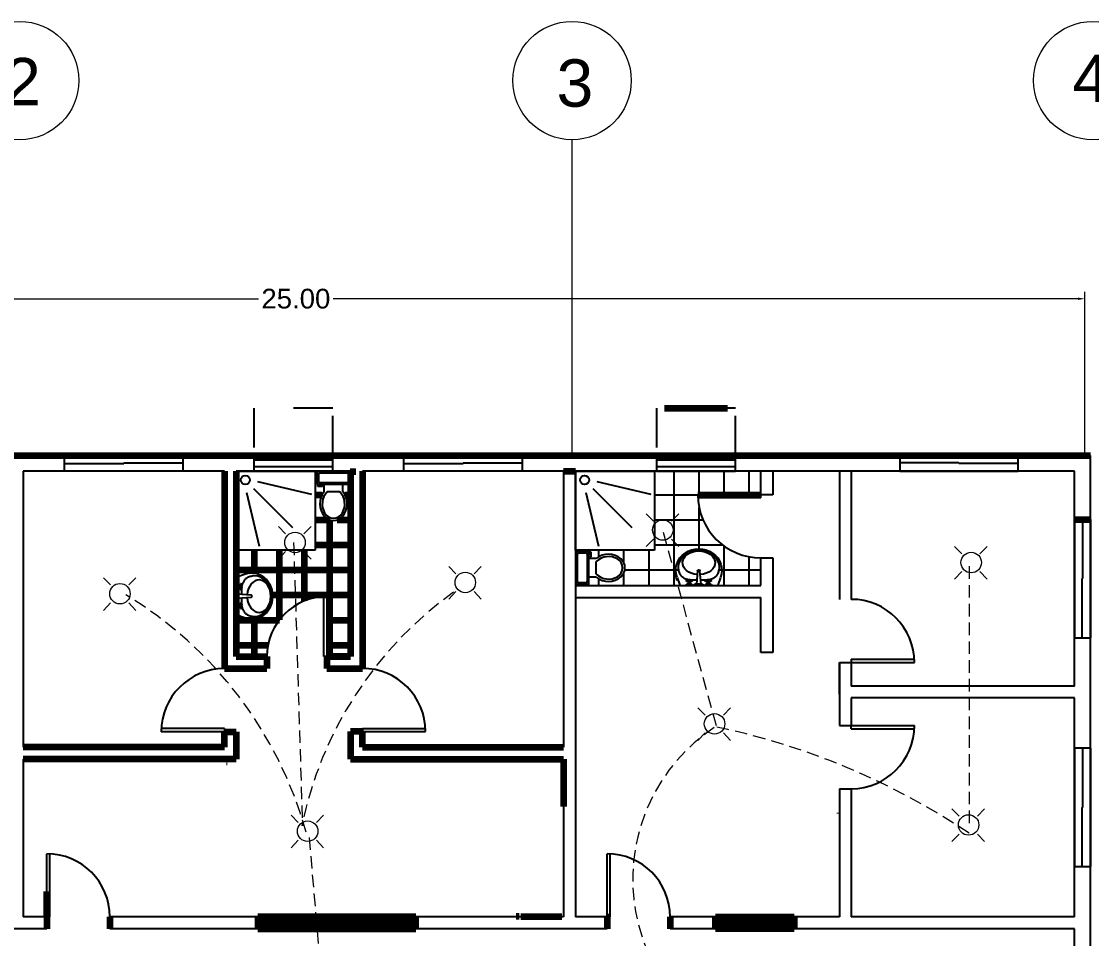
# Model space of a CAD drawing. Header units: millimetres. Extents: x 2391 to 3323, y 1596 to 2537.
# Drawn here: x 2956.98 to 2984.11, y 2374.95 to 2398.2 of the extents above; entities that cross this region are included whole.
import ezdxf

# ---------------------------------------------------------------- set-up
doc = ezdxf.new("R2010")
doc.units = ezdxf.units.MM
doc.linetypes.add('DASHED2', pattern=[9.525, 6.35, -3.175])
doc.linetypes.add('JIS_02_1.0', pattern=[2, 1, -1])
doc.layers.get('Defpoints').update_dxf_attribs({"color": 115})
for name, color, linetype in [('BATH', 171, 'Continuous'), ('dimensions', 203, 'Continuous'), ('doors', 31, 'Continuous'), ('doors and windows schedule', 11, 'Continuous'), ('Electrical symbols', 81, 'Continuous'), ('exterior wall', 140, 'Continuous'), ('furnitures', 40, 'Continuous'), ('interior wall', 191, 'Continuous'), ('Lightning text', 211, 'Continuous'), ('stairs', 123, 'Continuous'), ('windows', 241, 'Continuous')]:
    doc.layers.add(name, color=color, linetype=linetype)
doc.styles.get("Standard").update_dxf_attribs({"font": 'arial.ttf'})

msp = doc.modelspace()

# ---------------------------------------------------------------- linework, layer by layer
at = {"color": 0, "linetype": 'ByBlock'}
for p, q in [((2962.427, 2386.801), (2964.427, 2386.801)), ((2962.427, 2384.801), (2962.427, 2386.801)), ((2964.427, 2386.801), (2964.427, 2384.801)), ((2964.474, 2386.791), (2964.474, 2386.471)), ((2965.314, 2386.791), (2964.474, 2386.791)), ((2965.234, 2386.751), (2964.554, 2386.751)), ((2965.314, 2386.471), (2965.314, 2386.791)), ((2971.027, 2386.801), (2973.027, 2386.801)), ((2971.027, 2384.801), (2971.027, 2386.801)), ((2973.027, 2386.801), (2973.027, 2384.801)), ((2962.97, 2386.542), (2964.333, 2386.215)), ((2964.474, 2386.471), (2965.314, 2386.471)), ((2964.514, 2386.711), (2964.514, 2386.551)), ((2964.554, 2386.511), (2965.234, 2386.511)), ((2964.574, 2386.451), (2964.574, 2386.471)), ((2964.614, 2386.471), (2964.614, 2386.411)), ((2964.654, 2386.277), (2964.654, 2386.471)), ((2965.134, 2386.277), (2965.134, 2386.471)), ((2965.274, 2386.551), (2965.274, 2386.711)), ((2971.57, 2386.542), (2972.933, 2386.215)), ((2962.686, 2386.259), (2963.014, 2384.896)), ((2963.867, 2385.362), (2962.877, 2386.352)), ((2964.494, 2386.411), (2964.494, 2386.451)), ((2964.494, 2386.451), (2964.574, 2386.451)), ((2964.614, 2386.411), (2964.494, 2386.411)), ((2965.054, 2386.277), (2964.734, 2386.277)), ((2971.286, 2386.259), (2971.614, 2384.896)), ((2972.467, 2385.362), (2971.477, 2386.352)), ((2964.427, 2384.801), (2962.427, 2384.801)), ((2973.027, 2384.801), (2971.027, 2384.801)), ((2971.041, 2384.77), (2971.361, 2384.77)), ((2971.041, 2383.93), (2971.041, 2384.77)), ((2971.081, 2384.01), (2971.081, 2384.69)), ((2971.121, 2384.73), (2971.281, 2384.73)), ((2971.321, 2384.69), (2971.321, 2384.01)), ((2971.361, 2384.77), (2971.361, 2383.93)), ((2971.381, 2384.67), (2971.361, 2384.67)), ((2971.361, 2384.63), (2971.421, 2384.63)), ((2971.555, 2384.59), (2971.361, 2384.59)), ((2971.421, 2384.75), (2971.381, 2384.75)), ((2971.381, 2384.75), (2971.381, 2384.67)), ((2971.421, 2384.63), (2971.421, 2384.75)), ((2971.555, 2384.19), (2971.555, 2384.51)), ((2973.637, 2384.354), (2973.636, 2384.367)), ((2973.64, 2384.328), (2973.637, 2384.354)), ((2973.645, 2384.302), (2973.64, 2384.328)), ((2973.65, 2384.277), (2973.645, 2384.302)), ((2974.124, 2384.282), (2974.128, 2384.29)), ((2974.128, 2384.29), (2974.135, 2384.297)), ((2974.135, 2384.297), (2974.143, 2384.301)), ((2974.143, 2384.301), (2974.153, 2384.302)), ((2974.153, 2384.302), (2974.162, 2384.301)), ((2974.162, 2384.301), (2974.17, 2384.297)), ((2974.17, 2384.297), (2974.177, 2384.29)), ((2974.177, 2384.29), (2974.181, 2384.282)), ((2974.661, 2384.302), (2974.655, 2384.277)), ((2974.665, 2384.328), (2974.661, 2384.302)), ((2974.669, 2384.354), (2974.665, 2384.328)), ((2974.67, 2384.367), (2974.669, 2384.354)), ((2962.636, 2384.179), (2962.44, 2384.113)), ((2962.628, 2384.028), (2962.618, 2384.014)), ((2962.64, 2384.042), (2962.628, 2384.028)), ((2962.652, 2384.056), (2962.64, 2384.042)), ((2962.666, 2384.068), (2962.652, 2384.056)), ((2962.681, 2384.08), (2962.666, 2384.068)), ((2962.698, 2384.091), (2962.681, 2384.08)), ((2962.716, 2384.101), (2962.698, 2384.091)), ((2962.736, 2384.111), (2962.716, 2384.101)), ((2962.757, 2384.119), (2962.736, 2384.111)), ((2962.736, 2384.111), (2962.736, 2384.111)), ((2962.78, 2384.127), (2962.757, 2384.119)), ((2962.804, 2384.133), (2962.78, 2384.127)), ((2962.829, 2384.139), (2962.804, 2384.133)), ((2962.855, 2384.143), (2962.829, 2384.139)), ((2962.882, 2384.147), (2962.855, 2384.143)), ((2962.895, 2384.148), (2962.882, 2384.147)), ((2971.555, 2384.11), (2971.361, 2384.11)), ((2973.605, 2384.108), (2973.67, 2383.912)), ((2973.657, 2384.253), (2973.65, 2384.277)), ((2973.664, 2384.23), (2973.657, 2384.253)), ((2973.673, 2384.208), (2973.664, 2384.23)), ((2973.673, 2384.208), (2973.673, 2384.208)), ((2973.682, 2384.188), (2973.673, 2384.208)), ((2973.692, 2384.17), (2973.682, 2384.188)), ((2973.703, 2384.154), (2973.692, 2384.17)), ((2973.715, 2384.138), (2973.703, 2384.154)), ((2973.728, 2384.125), (2973.715, 2384.138)), ((2973.741, 2384.112), (2973.728, 2384.125)), ((2973.755, 2384.101), (2973.741, 2384.112)), ((2973.77, 2384.09), (2973.755, 2384.101)), ((2973.77, 2384.09), (2973.77, 2384.09)), ((2973.785, 2384.081), (2973.77, 2384.09)), ((2973.801, 2384.073), (2973.785, 2384.081)), ((2973.818, 2384.066), (2973.801, 2384.073)), ((2973.835, 2384.06), (2973.818, 2384.066)), ((2973.852, 2384.055), (2973.835, 2384.06)), ((2973.835, 2384.02), (2973.837, 2384.027)), ((2973.837, 2384.012), (2973.835, 2384.02)), ((2973.837, 2384.027), (2973.843, 2384.033)), ((2973.843, 2384.033), (2973.85, 2384.035)), ((2973.85, 2384.035), (2973.858, 2384.033)), ((2973.869, 2384.05), (2973.852, 2384.055)), ((2973.858, 2384.033), (2973.863, 2384.027)), ((2973.881, 2384.027), (2973.863, 2384.027)), ((2973.863, 2384.027), (2973.865, 2384.02)), ((2973.865, 2384.02), (2973.863, 2384.012)), ((2973.886, 2384.046), (2973.869, 2384.05)), ((2973.88, 2384.02), (2973.882, 2384.035)), ((2973.882, 2384.004), (2973.88, 2384.02)), ((2973.882, 2384.035), (2973.888, 2384.05)), ((2973.888, 2384.05), (2973.898, 2384.055)), ((2973.895, 2384.02), (2973.897, 2384.027)), ((2973.897, 2384.012), (2973.895, 2384.02)), ((2973.897, 2384.027), (2973.903, 2384.033)), ((2973.898, 2384.055), (2973.91, 2384.057)), ((2973.903, 2384.033), (2973.91, 2384.035)), ((2973.91, 2384.057), (2973.922, 2384.055)), ((2973.91, 2384.035), (2973.918, 2384.033)), ((2973.918, 2384.033), (2973.923, 2384.027)), ((2973.922, 2384.055), (2973.933, 2384.05)), ((2973.923, 2384.027), (2973.925, 2384.02)), ((2973.925, 2384.02), (2973.923, 2384.012)), ((2973.933, 2384.05), (2973.938, 2384.035)), ((2973.939, 2384.039), (2973.937, 2384.04)), ((2973.938, 2384.035), (2973.94, 2384.02)), ((2973.94, 2384.02), (2973.938, 2384.004)), ((2973.956, 2384.038), (2973.939, 2384.039)), ((2973.957, 2384.027), (2973.94, 2384.027)), ((2973.955, 2384.02), (2973.957, 2384.027)), ((2973.957, 2384.012), (2973.955, 2384.02)), ((2973.973, 2384.037), (2973.956, 2384.038)), ((2973.957, 2384.027), (2973.963, 2384.033)), ((2973.963, 2384.033), (2973.97, 2384.035)), ((2973.97, 2384.035), (2973.978, 2384.033)), ((2973.99, 2384.037), (2973.973, 2384.037)), ((2973.978, 2384.033), (2973.983, 2384.027)), ((2973.983, 2384.027), (2973.985, 2384.02)), ((2973.985, 2384.02), (2973.983, 2384.012)), ((2974.006, 2384.037), (2973.99, 2384.037)), ((2974.022, 2384.037), (2974.006, 2384.037)), ((2974.038, 2384.037), (2974.022, 2384.037)), ((2974.038, 2384.037), (2974.038, 2384.037)), ((2974.053, 2384.037), (2974.038, 2384.037)), ((2974.068, 2384.036), (2974.053, 2384.037)), ((2974.083, 2384.036), (2974.068, 2384.036)), ((2974.102, 2384.036), (2974.083, 2384.036)), ((2974.123, 2384.272), (2974.093, 2383.935)), ((2974.123, 2384.272), (2974.124, 2384.282)), ((2974.181, 2384.282), (2974.183, 2384.272)), ((2974.213, 2383.935), (2974.183, 2384.272)), ((2974.221, 2384.037), (2974.204, 2384.037)), ((2974.237, 2384.037), (2974.221, 2384.037)), ((2974.253, 2384.037), (2974.237, 2384.037)), ((2974.269, 2384.037), (2974.253, 2384.037)), ((2974.285, 2384.037), (2974.269, 2384.037)), ((2974.285, 2384.037), (2974.285, 2384.037)), ((2974.3, 2384.037), (2974.285, 2384.037)), ((2974.315, 2384.037), (2974.3, 2384.037)), ((2974.33, 2384.037), (2974.315, 2384.037)), ((2974.315, 2384.02), (2974.317, 2384.027)), ((2974.317, 2384.012), (2974.315, 2384.02)), ((2974.317, 2384.027), (2974.323, 2384.033)), ((2974.323, 2384.033), (2974.33, 2384.035)), ((2974.345, 2384.038), (2974.33, 2384.037)), ((2974.33, 2384.035), (2974.338, 2384.033)), ((2974.338, 2384.033), (2974.343, 2384.027)), ((2974.343, 2384.027), (2974.345, 2384.02)), ((2974.361, 2384.027), (2974.343, 2384.027)), ((2974.345, 2384.02), (2974.343, 2384.012)), ((2974.363, 2384.039), (2974.345, 2384.038)), ((2974.36, 2384.02), (2974.362, 2384.035)), ((2974.362, 2384.004), (2974.36, 2384.02)), ((2974.362, 2384.035), (2974.368, 2384.05)), ((2974.368, 2384.05), (2974.378, 2384.055)), ((2974.375, 2384.02), (2974.377, 2384.027)), ((2974.377, 2384.012), (2974.375, 2384.02)), ((2974.377, 2384.027), (2974.383, 2384.033)), ((2974.378, 2384.055), (2974.39, 2384.057)), ((2974.383, 2384.033), (2974.39, 2384.035)), ((2974.39, 2384.057), (2974.402, 2384.055)), ((2974.39, 2384.035), (2974.398, 2384.033)), ((2974.398, 2384.033), (2974.403, 2384.027)), ((2974.402, 2384.055), (2974.413, 2384.05)), ((2974.403, 2384.027), (2974.405, 2384.02)), ((2974.405, 2384.02), (2974.403, 2384.012)), ((2974.413, 2384.05), (2974.418, 2384.035)), ((2974.422, 2384.046), (2974.415, 2384.045)), ((2974.418, 2384.035), (2974.42, 2384.02)), ((2974.42, 2384.02), (2974.418, 2384.004)), ((2974.437, 2384.027), (2974.42, 2384.027)), ((2974.438, 2384.05), (2974.422, 2384.046)), ((2974.435, 2384.02), (2974.437, 2384.027)), ((2974.437, 2384.012), (2974.435, 2384.02)), ((2974.437, 2384.027), (2974.443, 2384.033)), ((2974.455, 2384.055), (2974.438, 2384.05)), ((2974.443, 2384.033), (2974.45, 2384.035)), ((2974.45, 2384.035), (2974.458, 2384.033)), ((2974.471, 2384.06), (2974.455, 2384.055)), ((2974.458, 2384.033), (2974.463, 2384.027)), ((2974.463, 2384.027), (2974.465, 2384.02)), ((2974.465, 2384.02), (2974.463, 2384.012)), ((2974.488, 2384.066), (2974.471, 2384.06)), ((2974.504, 2384.073), (2974.488, 2384.066)), ((2974.52, 2384.081), (2974.504, 2384.073)), ((2974.536, 2384.09), (2974.52, 2384.081)), ((2974.55, 2384.101), (2974.536, 2384.09)), ((2974.536, 2384.09), (2974.536, 2384.09)), ((2974.564, 2384.112), (2974.55, 2384.101)), ((2974.578, 2384.125), (2974.564, 2384.112)), ((2974.59, 2384.138), (2974.578, 2384.125)), ((2974.602, 2384.154), (2974.59, 2384.138)), ((2974.613, 2384.17), (2974.602, 2384.154)), ((2974.623, 2384.188), (2974.613, 2384.17)), ((2974.633, 2384.208), (2974.623, 2384.188)), ((2974.641, 2384.23), (2974.633, 2384.208)), ((2974.633, 2384.208), (2974.633, 2384.208)), ((2974.701, 2384.108), (2974.635, 2383.912)), ((2974.649, 2384.253), (2974.641, 2384.23)), ((2974.655, 2384.277), (2974.649, 2384.253)), ((2962.451, 2383.95), (2962.44, 2383.961)), ((2962.44, 2383.775), (2962.452, 2383.793)), ((2962.456, 2383.94), (2962.451, 2383.95)), ((2962.452, 2383.793), (2962.458, 2383.808)), ((2962.458, 2383.928), (2962.456, 2383.94)), ((2962.458, 2383.936), (2962.46, 2383.923)), ((2962.458, 2383.808), (2962.458, 2383.928)), ((2962.463, 2383.821), (2962.458, 2383.808)), ((2962.46, 2383.923), (2962.466, 2383.912)), ((2962.472, 2383.832), (2962.463, 2383.821)), ((2962.466, 2383.912), (2962.474, 2383.903)), ((2962.483, 2383.84), (2962.472, 2383.832)), ((2962.474, 2383.903), (2962.485, 2383.896)), ((2962.48, 2383.898), (2962.48, 2383.838)), ((2962.496, 2383.845), (2962.483, 2383.84)), ((2962.485, 2383.896), (2962.497, 2383.892)), ((2962.51, 2383.846), (2962.496, 2383.845)), ((2962.497, 2383.892), (2962.51, 2383.891)), ((2962.51, 2383.891), (2962.51, 2383.846)), ((2962.518, 2383.891), (2962.51, 2383.891)), ((2962.51, 2383.846), (2962.518, 2383.846)), ((2962.532, 2383.897), (2962.518, 2383.891)), ((2962.518, 2383.846), (2962.518, 2383.891)), ((2962.518, 2383.846), (2962.532, 2383.84)), ((2962.548, 2383.898), (2962.532, 2383.897)), ((2962.532, 2383.84), (2962.548, 2383.838)), ((2962.535, 2383.936), (2962.533, 2383.928)), ((2962.533, 2383.928), (2962.535, 2383.921)), ((2962.535, 2383.876), (2962.533, 2383.868)), ((2962.533, 2383.868), (2962.535, 2383.861)), ((2962.535, 2383.816), (2962.533, 2383.808)), ((2962.533, 2383.808), (2962.535, 2383.801)), ((2962.54, 2383.941), (2962.535, 2383.936)), ((2962.535, 2383.921), (2962.54, 2383.915)), ((2962.54, 2383.881), (2962.535, 2383.876)), ((2962.535, 2383.861), (2962.54, 2383.855)), ((2962.54, 2383.821), (2962.535, 2383.816)), ((2962.535, 2383.801), (2962.54, 2383.795)), ((2962.548, 2383.943), (2962.54, 2383.941)), ((2962.54, 2383.898), (2962.54, 2383.915)), ((2962.54, 2383.915), (2962.548, 2383.913)), ((2962.548, 2383.883), (2962.54, 2383.881)), ((2962.54, 2383.855), (2962.548, 2383.853)), ((2962.54, 2383.839), (2962.54, 2383.821)), ((2962.548, 2383.823), (2962.54, 2383.821)), ((2962.54, 2383.795), (2962.548, 2383.793)), ((2962.555, 2383.941), (2962.548, 2383.943)), ((2962.548, 2383.913), (2962.555, 2383.915)), ((2962.563, 2383.897), (2962.548, 2383.898)), ((2962.555, 2383.881), (2962.548, 2383.883)), ((2962.548, 2383.853), (2962.555, 2383.855)), ((2962.548, 2383.838), (2962.563, 2383.84)), ((2962.555, 2383.821), (2962.548, 2383.823)), ((2962.548, 2383.793), (2962.555, 2383.795)), ((2962.561, 2383.936), (2962.555, 2383.941)), ((2962.555, 2383.915), (2962.561, 2383.921)), ((2962.555, 2383.915), (2962.555, 2383.898)), ((2962.561, 2383.876), (2962.555, 2383.881)), ((2962.555, 2383.855), (2962.561, 2383.861)), ((2962.555, 2383.839), (2962.555, 2383.821)), ((2962.561, 2383.816), (2962.555, 2383.821)), ((2962.555, 2383.795), (2962.561, 2383.801)), ((2962.563, 2383.928), (2962.561, 2383.936)), ((2962.561, 2383.921), (2962.563, 2383.928)), ((2962.563, 2383.868), (2962.561, 2383.876)), ((2962.561, 2383.861), (2962.563, 2383.868)), ((2962.563, 2383.808), (2962.561, 2383.816)), ((2962.561, 2383.801), (2962.563, 2383.808)), ((2962.578, 2383.891), (2962.563, 2383.897)), ((2962.563, 2383.84), (2962.578, 2383.846)), ((2962.566, 2383.842), (2962.565, 2383.823)), ((2962.565, 2383.823), (2962.565, 2383.808)), ((2962.565, 2383.808), (2962.565, 2383.793)), ((2962.565, 2383.793), (2962.565, 2383.778)), ((2962.565, 2383.778), (2962.565, 2383.763)), ((2962.565, 2383.763), (2962.565, 2383.747)), ((2962.565, 2383.763), (2962.565, 2383.763)), ((2962.565, 2383.747), (2962.565, 2383.731)), ((2962.574, 2383.9), (2962.573, 2383.893)), ((2962.578, 2383.916), (2962.574, 2383.9)), ((2962.582, 2383.933), (2962.578, 2383.916)), ((2962.583, 2383.88), (2962.578, 2383.891)), ((2962.578, 2383.846), (2962.583, 2383.857)), ((2962.588, 2383.949), (2962.582, 2383.933)), ((2962.585, 2383.868), (2962.583, 2383.88)), ((2962.583, 2383.857), (2962.585, 2383.868)), ((2962.594, 2383.966), (2962.588, 2383.949)), ((2962.601, 2383.982), (2962.594, 2383.966)), ((2962.609, 2383.998), (2962.601, 2383.982)), ((2962.618, 2384.014), (2962.609, 2383.998)), ((2962.618, 2384.014), (2962.618, 2384.014)), ((2971.361, 2383.93), (2971.041, 2383.93)), ((2971.281, 2383.97), (2971.121, 2383.97)), ((2973.816, 2383.912), (2973.834, 2383.924)), ((2973.834, 2383.924), (2973.85, 2383.93)), ((2973.843, 2384.007), (2973.837, 2384.012)), ((2973.85, 2384.005), (2973.843, 2384.007)), ((2973.858, 2384.007), (2973.85, 2384.005)), ((2973.863, 2383.935), (2973.85, 2383.93)), ((2973.85, 2383.93), (2973.97, 2383.93)), ((2973.863, 2384.012), (2973.858, 2384.007)), ((2973.881, 2384.012), (2973.863, 2384.012)), ((2973.874, 2383.944), (2973.863, 2383.935)), ((2973.882, 2383.955), (2973.874, 2383.944)), ((2973.94, 2383.952), (2973.88, 2383.952)), ((2973.888, 2383.99), (2973.882, 2384.004)), ((2973.887, 2383.968), (2973.882, 2383.955)), ((2973.888, 2383.982), (2973.887, 2383.968)), ((2973.888, 2383.99), (2973.933, 2383.99)), ((2973.888, 2383.982), (2973.888, 2383.99)), ((2973.933, 2383.982), (2973.888, 2383.982)), ((2973.903, 2384.007), (2973.897, 2384.012)), ((2973.91, 2384.005), (2973.903, 2384.007)), ((2973.918, 2384.007), (2973.91, 2384.005)), ((2973.923, 2384.012), (2973.918, 2384.007)), ((2973.938, 2384.004), (2973.933, 2383.99)), ((2973.933, 2383.99), (2973.933, 2383.982)), ((2973.933, 2383.97), (2973.933, 2383.982)), ((2973.937, 2383.957), (2973.933, 2383.97)), ((2973.944, 2383.947), (2973.937, 2383.957)), ((2973.94, 2384.012), (2973.957, 2384.012)), ((2973.954, 2383.938), (2973.944, 2383.947)), ((2973.965, 2383.932), (2973.954, 2383.938)), ((2973.963, 2384.007), (2973.957, 2384.012)), ((2973.97, 2384.005), (2973.963, 2384.007)), ((2973.978, 2383.93), (2973.965, 2383.932)), ((2973.978, 2384.007), (2973.97, 2384.005)), ((2973.97, 2383.93), (2973.982, 2383.929)), ((2973.983, 2384.012), (2973.978, 2384.007)), ((2973.982, 2383.929), (2973.992, 2383.923)), ((2973.992, 2383.923), (2974.002, 2383.912)), ((2974.033, 2383.92), (2974.036, 2383.926)), ((2974.033, 2383.912), (2974.033, 2383.92)), ((2974.036, 2383.926), (2974.041, 2383.932)), ((2974.041, 2383.932), (2974.048, 2383.935)), ((2974.048, 2383.935), (2974.055, 2383.935)), ((2974.093, 2383.935), (2974.055, 2383.935)), ((2974.213, 2383.935), (2974.093, 2383.935)), ((2974.213, 2383.935), (2974.243, 2383.935)), ((2974.243, 2383.935), (2974.25, 2383.935)), ((2974.25, 2383.935), (2974.257, 2383.932)), ((2974.257, 2383.932), (2974.263, 2383.927)), ((2974.263, 2383.927), (2974.265, 2383.92)), ((2974.265, 2383.92), (2974.265, 2383.912)), ((2974.297, 2383.912), (2974.314, 2383.924)), ((2974.314, 2383.924), (2974.33, 2383.93)), ((2974.323, 2384.007), (2974.317, 2384.012)), ((2974.33, 2384.005), (2974.323, 2384.007)), ((2974.338, 2384.007), (2974.33, 2384.005)), ((2974.343, 2383.935), (2974.33, 2383.93)), ((2974.33, 2383.93), (2974.45, 2383.93)), ((2974.343, 2384.012), (2974.338, 2384.007)), ((2974.361, 2384.012), (2974.343, 2384.012)), ((2974.354, 2383.944), (2974.343, 2383.935)), ((2974.362, 2383.955), (2974.354, 2383.944)), ((2974.42, 2383.952), (2974.36, 2383.952)), ((2974.368, 2383.99), (2974.362, 2384.004)), ((2974.367, 2383.968), (2974.362, 2383.955)), ((2974.368, 2383.982), (2974.367, 2383.968)), ((2974.368, 2383.99), (2974.413, 2383.99)), ((2974.368, 2383.982), (2974.368, 2383.99)), ((2974.413, 2383.982), (2974.368, 2383.982)), ((2974.383, 2384.007), (2974.377, 2384.012)), ((2974.39, 2384.005), (2974.383, 2384.007)), ((2974.398, 2384.007), (2974.39, 2384.005)), ((2974.403, 2384.012), (2974.398, 2384.007)), ((2974.418, 2384.004), (2974.413, 2383.99)), ((2974.413, 2383.99), (2974.413, 2383.982)), ((2974.413, 2383.97), (2974.413, 2383.982)), ((2974.417, 2383.957), (2974.413, 2383.97)), ((2974.424, 2383.947), (2974.417, 2383.957)), ((2974.42, 2384.012), (2974.437, 2384.012)), ((2974.434, 2383.938), (2974.424, 2383.947)), ((2974.445, 2383.932), (2974.434, 2383.938)), ((2974.443, 2384.007), (2974.437, 2384.012)), ((2974.45, 2384.005), (2974.443, 2384.007)), ((2974.458, 2383.93), (2974.445, 2383.932)), ((2974.458, 2384.007), (2974.45, 2384.005)), ((2974.45, 2383.93), (2974.462, 2383.929)), ((2974.463, 2384.012), (2974.458, 2384.007)), ((2974.462, 2383.929), (2974.472, 2383.923)), ((2974.472, 2383.923), (2974.483, 2383.912)), ((2962.448, 2383.744), (2962.44, 2383.743)), ((2962.44, 2383.511), (2962.447, 2383.511)), ((2962.451, 2383.47), (2962.44, 2383.481)), ((2962.447, 2383.511), (2962.454, 2383.514)), ((2962.455, 2383.741), (2962.448, 2383.744)), ((2962.454, 2383.514), (2962.459, 2383.519)), ((2962.46, 2383.735), (2962.455, 2383.741)), ((2962.459, 2383.519), (2962.462, 2383.526)), ((2962.463, 2383.728), (2962.46, 2383.735)), ((2962.462, 2383.526), (2962.463, 2383.533)), ((2962.463, 2383.721), (2962.463, 2383.728)), ((2962.463, 2383.691), (2962.463, 2383.721)), ((2962.463, 2383.691), (2962.463, 2383.571)), ((2962.463, 2383.691), (2962.8, 2383.661)), ((2962.8, 2383.601), (2962.463, 2383.571)), ((2962.463, 2383.571), (2962.463, 2383.533)), ((2962.565, 2383.731), (2962.564, 2383.715)), ((2962.564, 2383.715), (2962.564, 2383.699)), ((2962.564, 2383.699), (2962.564, 2383.682)), ((2962.564, 2383.58), (2962.564, 2383.561)), ((2962.564, 2383.561), (2962.564, 2383.546)), ((2962.564, 2383.546), (2962.564, 2383.531)), ((2962.564, 2383.531), (2962.564, 2383.516)), ((2962.564, 2383.516), (2962.564, 2383.5)), ((2962.564, 2383.516), (2962.564, 2383.516)), ((2962.564, 2383.5), (2962.564, 2383.484)), ((2962.564, 2383.484), (2962.565, 2383.468)), ((2962.809, 2383.659), (2962.8, 2383.661)), ((2962.8, 2383.601), (2962.809, 2383.602)), ((2962.818, 2383.655), (2962.809, 2383.659)), ((2962.809, 2383.602), (2962.818, 2383.607)), ((2962.824, 2383.648), (2962.818, 2383.655)), ((2962.818, 2383.607), (2962.824, 2383.613)), ((2962.829, 2383.64), (2962.824, 2383.648)), ((2962.824, 2383.613), (2962.829, 2383.622)), ((2962.83, 2383.631), (2962.829, 2383.64)), ((2962.829, 2383.622), (2962.83, 2383.631)), ((2962.44, 2383.294), (2962.452, 2383.312)), ((2962.456, 2383.46), (2962.451, 2383.47)), ((2962.452, 2383.312), (2962.458, 2383.328)), ((2962.458, 2383.448), (2962.456, 2383.46)), ((2962.458, 2383.456), (2962.46, 2383.443)), ((2962.458, 2383.328), (2962.458, 2383.448)), ((2962.463, 2383.341), (2962.458, 2383.328)), ((2962.46, 2383.443), (2962.466, 2383.432)), ((2962.472, 2383.352), (2962.463, 2383.341)), ((2962.466, 2383.432), (2962.474, 2383.422)), ((2962.483, 2383.36), (2962.472, 2383.352)), ((2962.474, 2383.422), (2962.485, 2383.415)), ((2962.48, 2383.418), (2962.48, 2383.358)), ((2962.496, 2383.365), (2962.483, 2383.36)), ((2962.485, 2383.415), (2962.497, 2383.411)), ((2962.51, 2383.366), (2962.496, 2383.365)), ((2962.497, 2383.411), (2962.51, 2383.411)), ((2962.51, 2383.411), (2962.51, 2383.366)), ((2962.518, 2383.411), (2962.51, 2383.411)), ((2962.51, 2383.366), (2962.518, 2383.366)), ((2962.532, 2383.416), (2962.518, 2383.411)), ((2962.518, 2383.366), (2962.518, 2383.411)), ((2962.518, 2383.366), (2962.532, 2383.36)), ((2962.548, 2383.418), (2962.532, 2383.416)), ((2962.532, 2383.36), (2962.548, 2383.358)), ((2962.535, 2383.456), (2962.533, 2383.448)), ((2962.533, 2383.448), (2962.535, 2383.441)), ((2962.535, 2383.396), (2962.533, 2383.388)), ((2962.533, 2383.388), (2962.535, 2383.381)), ((2962.535, 2383.336), (2962.533, 2383.328)), ((2962.533, 2383.328), (2962.535, 2383.321)), ((2962.54, 2383.461), (2962.535, 2383.456)), ((2962.535, 2383.441), (2962.54, 2383.435)), ((2962.54, 2383.401), (2962.535, 2383.396)), ((2962.535, 2383.381), (2962.54, 2383.375)), ((2962.54, 2383.341), (2962.535, 2383.336)), ((2962.535, 2383.321), (2962.54, 2383.315)), ((2962.548, 2383.463), (2962.54, 2383.461)), ((2962.54, 2383.435), (2962.548, 2383.433)), ((2962.54, 2383.418), (2962.54, 2383.435)), ((2962.548, 2383.403), (2962.54, 2383.401)), ((2962.54, 2383.375), (2962.548, 2383.373)), ((2962.54, 2383.359), (2962.54, 2383.341)), ((2962.548, 2383.343), (2962.54, 2383.341)), ((2962.54, 2383.315), (2962.548, 2383.313)), ((2962.555, 2383.461), (2962.548, 2383.463)), ((2962.548, 2383.433), (2962.555, 2383.435)), ((2962.563, 2383.416), (2962.548, 2383.418)), ((2962.555, 2383.401), (2962.548, 2383.403)), ((2962.548, 2383.373), (2962.555, 2383.375)), ((2962.548, 2383.358), (2962.563, 2383.36)), ((2962.555, 2383.341), (2962.548, 2383.343)), ((2962.548, 2383.313), (2962.555, 2383.315)), ((2962.561, 2383.456), (2962.555, 2383.461)), ((2962.555, 2383.435), (2962.561, 2383.441)), ((2962.555, 2383.435), (2962.555, 2383.418)), ((2962.561, 2383.396), (2962.555, 2383.401)), ((2962.555, 2383.375), (2962.561, 2383.381)), ((2962.555, 2383.359), (2962.555, 2383.341)), ((2962.561, 2383.336), (2962.555, 2383.341)), ((2962.555, 2383.315), (2962.561, 2383.321)), ((2962.563, 2383.448), (2962.561, 2383.456)), ((2962.561, 2383.441), (2962.563, 2383.448)), ((2962.563, 2383.388), (2962.561, 2383.396)), ((2962.561, 2383.381), (2962.563, 2383.388)), ((2962.563, 2383.328), (2962.561, 2383.336)), ((2962.561, 2383.321), (2962.563, 2383.328)), ((2962.578, 2383.411), (2962.563, 2383.416)), ((2962.563, 2383.36), (2962.578, 2383.366)), ((2962.565, 2383.468), (2962.565, 2383.451)), ((2962.565, 2383.451), (2962.566, 2383.434)), ((2962.566, 2383.434), (2962.567, 2383.417)), ((2962.567, 2383.417), (2962.567, 2383.415)), ((2962.574, 2383.364), (2962.578, 2383.347)), ((2962.583, 2383.4), (2962.578, 2383.411)), ((2962.578, 2383.366), (2962.583, 2383.376)), ((2962.578, 2383.347), (2962.582, 2383.33)), ((2962.582, 2383.33), (2962.588, 2383.313)), ((2962.585, 2383.388), (2962.583, 2383.4)), ((2962.583, 2383.376), (2962.585, 2383.388)), ((2962.588, 2383.313), (2962.594, 2383.296)), ((2962.594, 2383.296), (2962.601, 2383.279)), ((2962.601, 2383.279), (2962.609, 2383.263)), ((2962.609, 2383.263), (2962.618, 2383.248)), ((2962.618, 2383.248), (2962.628, 2383.233)), ((2962.618, 2383.248), (2962.618, 2383.248)), ((2962.628, 2383.233), (2962.64, 2383.219)), ((2962.64, 2383.219), (2962.652, 2383.206)), ((2962.652, 2383.206), (2962.666, 2383.193)), ((2962.636, 2383.083), (2962.44, 2383.148)), ((2962.666, 2383.193), (2962.681, 2383.182)), ((2962.681, 2383.182), (2962.698, 2383.171)), ((2962.698, 2383.171), (2962.716, 2383.16)), ((2962.716, 2383.16), (2962.736, 2383.151)), ((2962.736, 2383.151), (2962.757, 2383.143)), ((2962.736, 2383.151), (2962.736, 2383.151)), ((2962.757, 2383.143), (2962.78, 2383.135)), ((2962.78, 2383.135), (2962.804, 2383.128)), ((2962.804, 2383.128), (2962.829, 2383.123)), ((2962.829, 2383.123), (2962.855, 2383.118)), ((2962.855, 2383.118), (2962.882, 2383.115)), ((2962.882, 2383.115), (2962.895, 2383.114))]:
    msp.add_line(p, q, dxfattribs=at)
for centre in [(2962.658, 2386.576), (2971.258, 2386.576)]:
    msp.add_circle(centre, 0.113, dxfattribs=at)
for centre, radius, start, end in [((2964.549, 2386.716), 0.0354, 81.8699, 188.1301), ((2965.239, 2386.716), 0.0354, 351.8699, 98.1301), ((2964.549, 2386.546), 0.0354, 171.8699, 278.1301), ((2965.239, 2386.546), 0.0354, 261.8699, 8.1301), ((2965.035, 2385.974), 0.487, 141.4691, 221.0789), ((2965.062, 2385.965), 0.453, 136.3677, 209.5765), ((2964.726, 2385.965), 0.453, 330.4233, 43.6321), ((2964.753, 2385.974), 0.487, 318.9209, 38.5307), ((2964.894, 2385.869), 0.26, 209.5765, 330.4233), ((2964.894, 2385.851), 0.3, 221.0789, 318.9209), ((2971.116, 2384.695), 0.0354, 81.8699, 188.1301), ((2971.286, 2384.695), 0.0354, 351.8699, 98.1301), ((2971.859, 2384.209), 0.487, 48.9211, 128.5309), ((2971.868, 2384.182), 0.453, 60.4235, 133.6323), ((2971.963, 2384.35), 0.26, 299.5767, 60.4235), ((2971.981, 2384.35), 0.3, 311.0791, 48.9211), ((2971.868, 2384.518), 0.453, 226.3679, 299.5767), ((2971.859, 2384.491), 0.487, 231.4693, 311.0791), ((2971.116, 2384.005), 0.0354, 171.8699, 278.1301), ((2971.286, 2384.005), 0.0354, 261.8699, 8.1301)]:
    msp.add_arc(centre, radius, start, end, dxfattribs=at)
at = {"color": 0, "linetype": 'ByBlock', "extrusion": (0, 0, -1)}
for centre, major_axis, ratio, start_param, end_param in [((2974.153, 2384.295), (0.584, 0), 0.916316, 2.786438, 6.63834), ((2974.153, 2384.367), (0.517, 0), 0.815274, 3.141593, 6.283185), ((2974.153, 2384.478), (0.412, 0), 0.730435, 1.664123, 7.760732)]:
    msp.add_ellipse(centre, major_axis=major_axis, ratio=ratio, start_param=start_param, end_param=end_param, dxfattribs=at)
at = {"color": 0, "linetype": 'ByBlock'}
for centre, major_axis, ratio, start_param, end_param in [((2962.822, 2383.631), (0, 0.584), 0.916316, 2.786438, 6.63834), ((2963.006, 2383.631), (0, 0.412), 0.730435, 1.664123, 7.760732), ((2962.895, 2383.631), (0, 0.517), 0.815274, 3.141593, 6.283185)]:
    msp.add_ellipse(centre, major_axis=major_axis, ratio=ratio, start_param=start_param, end_param=end_param, dxfattribs=at)
at = {"layer": 'BATH', "linetype": 'Continuous'}
for p, q in [((2973.526, 2383.901), (2973.526, 2386.801)), ((2974.161, 2386.201), (2974.161, 2386.801)), ((2974.796, 2386.201), (2974.796, 2386.801)), ((2975.431, 2386.201), (2975.431, 2386.801)), ((2973.027, 2386.202), (2975.727, 2386.202)), ((2974.161, 2384.789), (2974.161, 2385.877)), ((2973.027, 2385.567), (2974.258, 2385.567)), ((2973.027, 2384.932), (2974.753, 2384.932)), ((2974.796, 2383.901), (2974.796, 2384.9)), ((2971.621, 2384.634), (2971.621, 2384.801)), ((2972.256, 2384.471), (2972.256, 2384.801)), ((2972.891, 2383.901), (2972.891, 2384.801)), ((2975.431, 2383.901), (2975.431, 2384.629)), ((2971.027, 2384.297), (2971.041, 2384.297)), ((2972.277, 2384.297), (2973.646, 2384.297)), ((2974.66, 2384.297), (2975.727, 2384.297)), ((2971.621, 2383.901), (2971.621, 2384.066)), ((2972.256, 2383.901), (2972.256, 2384.228)), ((2974.161, 2383.901), (2974.161, 2383.935))]:
    msp.add_line(p, q, dxfattribs=at)
at = {"layer": 'BATH', "linetype": 'Continuous', "lineweight": 100}
for p, q in [((2964.427, 2386.202), (2964.605, 2386.202)), ((2965.183, 2386.202), (2965.327, 2386.202)), ((2964.427, 2385.567), (2964.799, 2385.567)), ((2964.798, 2382.101), (2964.798, 2385.567)), ((2964.989, 2385.567), (2965.327, 2385.567)), ((2964.427, 2384.932), (2965.327, 2384.932)), ((2962.893, 2384.21), (2962.893, 2384.801)), ((2963.528, 2383.035), (2963.528, 2384.801)), ((2964.163, 2383.512), (2964.163, 2384.801)), ((2962.427, 2384.297), (2965.327, 2384.297)), ((2963.357, 2383.662), (2965.327, 2383.662)), ((2962.427, 2383.027), (2963.522, 2383.027)), ((2962.893, 2382.101), (2962.893, 2383.052)), ((2964.727, 2383.027), (2965.327, 2383.027)), ((2962.427, 2382.392), (2963.235, 2382.392)), ((2964.727, 2382.392), (2965.327, 2382.392))]:
    msp.add_line(p, q, dxfattribs=at)
at = {"layer": 'Defpoints', "linetype": 'DASHED2', "lineweight": 13, "ltscale": 0.05}
for p, q in [((2973.251, 2385.25), (2974.605, 2380.292)), ((2963.884, 2384.99), (2964.107, 2377.807)), ((2981.005, 2384.39), (2981.005, 2377.791)), ((2964.275, 2377.517), (2964.743, 2372.104))]:
    msp.add_line(p, q, dxfattribs=at)
for centre, radius, start, end in [((2954.351, 2374.911), 10.223, 15.5561, 58.8963), ((2973.547, 2375.881), 9.649, 125.5778, 168.4833), ((2977.099, 2376.451), 4.621, 123.5479, 248.7604), ((2970.843, 2362.417), 18.289, 56.239, 78.6156)]:
    msp.add_arc(centre, radius, start, end, dxfattribs=at)
at = {"layer": 'dimensions', "lineweight": 13}
for p, q in [((2983.94, 2387.264), (2983.94, 2391.35)), ((2944.12, 2391.17), (2962.997, 2391.17)), ((2983.76, 2391.17), (2964.883, 2391.17))]:
    msp.add_line(p, q, dxfattribs=at)
at = {"layer": 'dimensions'}
msp.add_solid([(2983.76, 2391.2), (2983.76, 2391.14), (2983.94, 2391.17)], dxfattribs=at)
at = {"layer": 'doors', "lineweight": 100}
for p, q in [((2974.127, 2386.201), (2975.727, 2386.201)), ((2957.627, 2375.501), (2957.627, 2376.148)), ((2957.627, 2375.501), (2957.707, 2375.501)), ((2971.827, 2375.501), (2971.907, 2375.501))]:
    msp.add_line(p, q, dxfattribs=at)
at = {"layer": 'doors'}
for p, q in [((2975.727, 2386.121), (2975.727, 2386.201)), ((2975.727, 2386.121), (2974.129, 2386.121)), ((2964.647, 2382.101), (2964.647, 2383.619)), ((2964.727, 2383.621), (2964.727, 2382.101)), ((2964.727, 2382.101), (2964.647, 2382.101)), ((2964.727, 2382.101), (2964.647, 2382.101)), ((2978.017, 2382.031), (2979.615, 2382.031)), ((2978.017, 2382.031), (2978.017, 2381.951)), ((2978.017, 2381.951), (2979.617, 2381.951)), ((2962.127, 2380.274), (2960.529, 2380.274)), ((2962.127, 2380.274), (2962.127, 2380.194)), ((2965.627, 2380.281), (2967.225, 2380.281)), ((2965.627, 2380.281), (2965.627, 2380.201)), ((2978.017, 2380.351), (2979.617, 2380.351)), ((2978.017, 2380.271), (2978.017, 2380.351)), ((2978.017, 2380.271), (2979.615, 2380.271)), ((2962.127, 2380.194), (2960.527, 2380.194)), ((2965.627, 2380.201), (2967.227, 2380.201)), ((2957.627, 2375.501), (2957.627, 2377.101)), ((2957.707, 2375.501), (2957.707, 2377.099)), ((2971.827, 2375.501), (2971.827, 2377.101)), ((2971.907, 2375.501), (2971.907, 2377.099))]:
    msp.add_line(p, q, dxfattribs=at)
for centre, radius, start, end in [((2975.727, 2386.201), 1.6, 180, 270), ((2964.727, 2382.101), 1.52, 90, 180), ((2978.017, 2381.951), 1.6, 0, 90), ((2962.127, 2380.194), 1.6, 90, 180), ((2965.627, 2380.201), 1.6, 0, 90), ((2978.017, 2380.351), 1.6, 270, 0), ((2957.627, 2375.501), 1.6, 0, 90), ((2971.827, 2375.501), 1.6, 0, 90)]:
    msp.add_arc(centre, radius, start, end, dxfattribs=at)
at = {"layer": 'doors and windows schedule', "lineweight": 100}
msp.add_line((2973.281, 2388.401), (2974.881, 2388.401), dxfattribs=at)
at = {"layer": 'Electrical symbols', "lineweight": 18}
for p, q in [((2973.002, 2385.532), (2972.819, 2385.715)), ((2973.463, 2385.532), (2973.646, 2385.715)), ((2963.681, 2385.215), (2963.498, 2385.398)), ((2964.142, 2385.215), (2964.325, 2385.398)), ((2973.002, 2385.079), (2972.819, 2384.889)), ((2973.463, 2385.079), (2973.646, 2384.889)), ((2980.819, 2384.706), (2980.636, 2384.889)), ((2981.28, 2384.706), (2981.463, 2384.889)), ((2963.681, 2384.762), (2963.498, 2384.572)), ((2964.142, 2384.762), (2964.325, 2384.572)), ((2967.996, 2384.201), (2967.814, 2384.384)), ((2968.457, 2384.201), (2968.64, 2384.384)), ((2959.244, 2383.916), (2959.061, 2384.099)), ((2959.704, 2383.916), (2959.887, 2384.099)), ((2980.819, 2384.253), (2980.636, 2384.063)), ((2981.28, 2384.253), (2981.463, 2384.063)), ((2967.996, 2383.747), (2967.814, 2383.557)), ((2968.457, 2383.747), (2968.64, 2383.557)), ((2959.244, 2383.462), (2959.061, 2383.272)), ((2959.704, 2383.462), (2959.887, 2383.272)), ((2974.314, 2380.618), (2974.131, 2380.801)), ((2974.775, 2380.618), (2974.958, 2380.801)), ((2974.314, 2380.165), (2974.131, 2379.974)), ((2974.775, 2380.165), (2974.958, 2379.974)), ((2964.001, 2377.898), (2963.818, 2378.08)), ((2964.461, 2377.898), (2964.644, 2378.08)), ((2980.753, 2378.055), (2980.57, 2378.238)), ((2981.214, 2378.055), (2981.397, 2378.238)), ((2980.753, 2377.601), (2980.57, 2377.411)), ((2981.214, 2377.601), (2981.397, 2377.411)), ((2964.001, 2377.444), (2963.818, 2377.254)), ((2964.461, 2377.444), (2964.644, 2377.254))]:
    msp.add_line(p, q, dxfattribs=at)
for centre in [(2973.24, 2385.309), (2963.919, 2384.992), (2981.057, 2384.483), (2968.234, 2383.978), (2959.481, 2383.693), (2974.552, 2380.395), (2980.991, 2377.832), (2964.238, 2377.674)]:
    msp.add_circle(centre, 0.26, dxfattribs=at)
at = {"layer": 'exterior wall', "lineweight": 100}
msp.add_line((2943.677, 2387.201), (2984.077, 2387.201), dxfattribs=at)
at = {"layer": 'exterior wall'}
for p, q in [((2984.077, 2357.201), (2984.077, 2387.201)), ((2962.127, 2386.801), (2957.027, 2386.801)), ((2965.327, 2386.801), (2962.427, 2386.801)), ((2970.727, 2386.801), (2965.627, 2386.801)), ((2983.677, 2386.801), (2971.027, 2386.801)), ((2983.677, 2381.351), (2983.677, 2386.801)), ((2983.677, 2375.501), (2983.677, 2381.051)), ((2983.677, 2369.201), (2983.677, 2375.201))]:
    msp.add_line(p, q, dxfattribs=at)
at = {"layer": 'furnitures', "lineweight": 100}
for p, q in [((2962.178, 2379.429), (2962.198, 2379.429)), ((2969.601, 2375.514), (2969.521, 2375.514)), ((2969.641, 2375.514), (2970.681, 2375.514))]:
    msp.add_line(p, q, dxfattribs=at)
at = {"layer": 'furnitures'}
msp.add_line((2977.68, 2378.12), (2977.68, 2378.14), dxfattribs=at)
at = {"layer": 'interior wall'}
for p, q in [((2957.027, 2386.801), (2957.027, 2379.801)), ((2970.727, 2386.801), (2970.727, 2379.801)), ((2971.027, 2386.801), (2971.027, 2375.501)), ((2975.727, 2386.201), (2975.727, 2386.801)), ((2976.027, 2386.801), (2976.027, 2386.201)), ((2977.717, 2386.801), (2977.717, 2383.551)), ((2978.017, 2386.801), (2978.017, 2383.551)), ((2976.027, 2386.201), (2975.727, 2386.201)), ((2975.727, 2383.901), (2975.727, 2384.601)), ((2975.727, 2384.601), (2976.027, 2384.601)), ((2976.027, 2384.601), (2976.027, 2382.201)), ((2971.027, 2383.901), (2975.727, 2383.901)), ((2971.027, 2383.601), (2975.727, 2383.601)), ((2975.727, 2382.201), (2975.727, 2383.601)), ((2976.027, 2382.201), (2975.727, 2382.201)), ((2977.717, 2381.951), (2977.717, 2380.351)), ((2977.717, 2381.151), (2977.717, 2381.951)), ((2977.717, 2381.951), (2978.017, 2381.951)), ((2978.017, 2381.951), (2978.017, 2381.351)), ((2983.677, 2381.351), (2978.017, 2381.351)), ((2977.717, 2381.151), (2977.717, 2380.351)), ((2983.677, 2381.051), (2978.017, 2381.051)), ((2978.017, 2381.051), (2978.017, 2380.351)), ((2977.717, 2380.351), (2978.017, 2380.351)), ((2957.027, 2379.501), (2957.027, 2375.501)), ((2970.727, 2379.501), (2970.727, 2375.501)), ((2977.717, 2378.751), (2977.717, 2375.501)), ((2977.717, 2378.751), (2978.017, 2378.751)), ((2978.017, 2378.751), (2978.017, 2375.501)), ((2957.707, 2375.501), (2957.027, 2375.501)), ((2970.727, 2375.501), (2959.227, 2375.501)), ((2971.827, 2375.501), (2971.027, 2375.501)), ((2977.717, 2375.501), (2973.427, 2375.501)), ((2983.677, 2375.501), (2978.017, 2375.501)), ((2957.627, 2375.201), (2955.927, 2375.201)), ((2971.827, 2375.201), (2959.227, 2375.201)), ((2983.677, 2375.201), (2973.427, 2375.201))]:
    msp.add_line(p, q, dxfattribs=at)
at = {"layer": 'interior wall', "lineweight": 100}
for p, q in [((2962.127, 2386.801), (2962.127, 2381.801)), ((2962.427, 2386.801), (2962.427, 2382.101)), ((2965.327, 2386.801), (2965.327, 2382.101)), ((2965.627, 2386.801), (2965.627, 2381.801)), ((2962.427, 2382.101), (2963.207, 2382.101)), ((2963.207, 2382.101), (2963.207, 2381.801)), ((2965.327, 2382.101), (2964.727, 2382.101)), ((2964.727, 2382.101), (2965.327, 2382.101)), ((2964.727, 2382.101), (2964.727, 2381.801)), ((2962.127, 2381.794), (2963.207, 2381.801)), ((2962.127, 2381.794), (2962.127, 2381.801)), ((2964.727, 2381.801), (2965.627, 2381.801)), ((2962.127, 2379.801), (2962.127, 2380.194)), ((2962.127, 2380.194), (2962.427, 2380.194)), ((2962.427, 2380.194), (2962.427, 2379.501)), ((2965.327, 2380.201), (2965.327, 2379.501)), ((2965.627, 2380.201), (2965.327, 2380.201)), ((2965.627, 2379.801), (2965.627, 2380.201)), ((2962.127, 2379.801), (2957.027, 2379.801)), ((2965.627, 2379.801), (2970.727, 2379.801)), ((2962.427, 2379.501), (2957.027, 2379.501)), ((2965.327, 2379.501), (2970.727, 2379.501)), ((2970.727, 2379.501), (2970.727, 2378.301)), ((2957.627, 2375.501), (2957.627, 2375.201)), ((2959.227, 2375.501), (2959.227, 2375.201)), ((2971.827, 2375.506), (2971.827, 2375.201)), ((2973.427, 2375.506), (2973.427, 2375.201))]:
    msp.add_line(p, q, dxfattribs=at)
at = {"layer": 'Lightning text', "linetype": 'ByBlock', "lineweight": 13, "ltscale": 0.02}
msp.add_line((2970.94, 2387.201), (2970.94, 2395.201), dxfattribs=at)
for centre in [(2956.94, 2396.701), (2970.94, 2396.701), (2984.14, 2396.701)]:
    msp.add_circle(centre, 1.5, dxfattribs=at)
at = {"layer": 'stairs', "lineweight": 100}
for p, q in [((2970.727, 2386.801), (2971.027, 2386.801)), ((2970.877, 2386.801), (2970.877, 2386.801))]:
    msp.add_line(p, q, dxfattribs=at)
at = {"layer": 'windows', "linetype": 'JIS_02_1.0'}
for p, q in [((2964.877, 2388.401), (2962.877, 2388.401)), ((2962.877, 2388.401), (2962.877, 2387.201)), ((2964.877, 2387.201), (2964.877, 2388.401)), ((2975.081, 2388.401), (2973.081, 2388.401)), ((2973.081, 2388.401), (2973.081, 2387.201)), ((2975.081, 2387.201), (2975.081, 2388.401))]:
    msp.add_line(p, q, dxfattribs=at)
at = {"layer": 'windows'}
for p, q in [((2958.077, 2386.801), (2958.077, 2387.201)), ((2961.077, 2387.201), (2958.077, 2387.201)), ((2959.577, 2386.991), (2959.577, 2387.011)), ((2959.577, 2387.011), (2961.077, 2387.011)), ((2961.077, 2387.201), (2961.077, 2386.801)), ((2962.877, 2387.201), (2962.877, 2386.801)), ((2964.877, 2387.201), (2962.877, 2387.201)), ((2964.877, 2387.081), (2962.877, 2387.081)), ((2964.877, 2386.801), (2964.877, 2387.201)), ((2966.677, 2386.801), (2966.677, 2387.201)), ((2969.677, 2387.201), (2966.677, 2387.201)), ((2968.177, 2386.991), (2968.177, 2387.011)), ((2968.177, 2387.011), (2969.677, 2387.011)), ((2969.677, 2387.201), (2969.677, 2386.801)), ((2973.081, 2387.201), (2973.081, 2386.801)), ((2975.081, 2387.201), (2973.081, 2387.201)), ((2975.081, 2387.081), (2973.081, 2387.081)), ((2975.081, 2386.801), (2975.081, 2387.201)), ((2979.247, 2387.201), (2979.247, 2386.801)), ((2979.247, 2387.201), (2982.247, 2387.201)), ((2980.747, 2387.011), (2979.247, 2387.011)), ((2980.747, 2386.991), (2980.747, 2387.011)), ((2982.247, 2386.801), (2982.247, 2387.201)), ((2958.077, 2386.991), (2959.577, 2386.991)), ((2961.077, 2386.801), (2958.077, 2386.801)), ((2962.877, 2386.921), (2964.877, 2386.921)), ((2962.877, 2386.801), (2964.877, 2386.801)), ((2966.677, 2386.991), (2968.177, 2386.991)), ((2969.677, 2386.801), (2966.677, 2386.801)), ((2973.081, 2386.921), (2975.081, 2386.921)), ((2973.081, 2386.801), (2975.081, 2386.801)), ((2979.247, 2386.801), (2982.247, 2386.801)), ((2982.247, 2386.991), (2980.747, 2386.991)), ((2983.677, 2385.576), (2983.677, 2382.576)), ((2983.887, 2384.076), (2983.887, 2385.576)), ((2984.077, 2385.576), (2984.077, 2382.576)), ((2983.867, 2382.576), (2983.867, 2384.076)), ((2983.867, 2384.076), (2983.887, 2384.076)), ((2983.677, 2382.576), (2984.077, 2382.576)), ((2984.077, 2379.776), (2983.677, 2379.776)), ((2983.677, 2379.776), (2983.677, 2376.776)), ((2983.887, 2378.276), (2983.887, 2379.776)), ((2984.077, 2379.776), (2984.077, 2376.776)), ((2983.867, 2376.776), (2983.867, 2378.276)), ((2983.867, 2378.276), (2983.887, 2378.276)), ((2983.677, 2376.776), (2984.077, 2376.776))]:
    msp.add_line(p, q, dxfattribs=at)
at = {"layer": 'windows', "lineweight": 100}
for p, q in [((2965.314, 2386.791), (2965.464, 2386.791)), ((2983.677, 2385.576), (2984.077, 2385.576)), ((2966.977, 2375.501), (2962.977, 2375.501)), ((2962.977, 2375.501), (2962.977, 2375.201)), ((2964.977, 2375.341), (2962.977, 2375.341)), ((2966.977, 2375.361), (2964.977, 2375.361)), ((2964.977, 2375.361), (2964.977, 2375.341)), ((2966.977, 2375.201), (2966.977, 2375.501)), ((2974.572, 2375.201), (2974.572, 2375.501)), ((2974.572, 2375.501), (2976.572, 2375.501)), ((2974.572, 2375.361), (2975.572, 2375.361)), ((2975.572, 2375.361), (2975.572, 2375.341)), ((2975.572, 2375.341), (2976.572, 2375.341)), ((2976.572, 2375.501), (2976.572, 2375.201)), ((2962.977, 2375.201), (2966.977, 2375.201)), ((2976.572, 2375.201), (2974.572, 2375.201))]:
    msp.add_line(p, q, dxfattribs=at)

# ---------------------------------------------------------------- texts
at = {"layer": 'dimensions', "lineweight": 13, "insert": (2963.94, 2391.17), "char_height": 0.5, "attachment_point": 5}
msp.add_mtext('\\A1;25.00', dxfattribs=at)
at = {"layer": 'doors and windows schedule'}
for s, p in [('4', (2983.624, 2396.162)), ('2', (2956.545, 2396.075)), ('3', (2970.546, 2396.039))]:
    msp.add_text(s, height=1.2, dxfattribs=at).set_placement(p)

doc.saveas('drawing.dxf')
